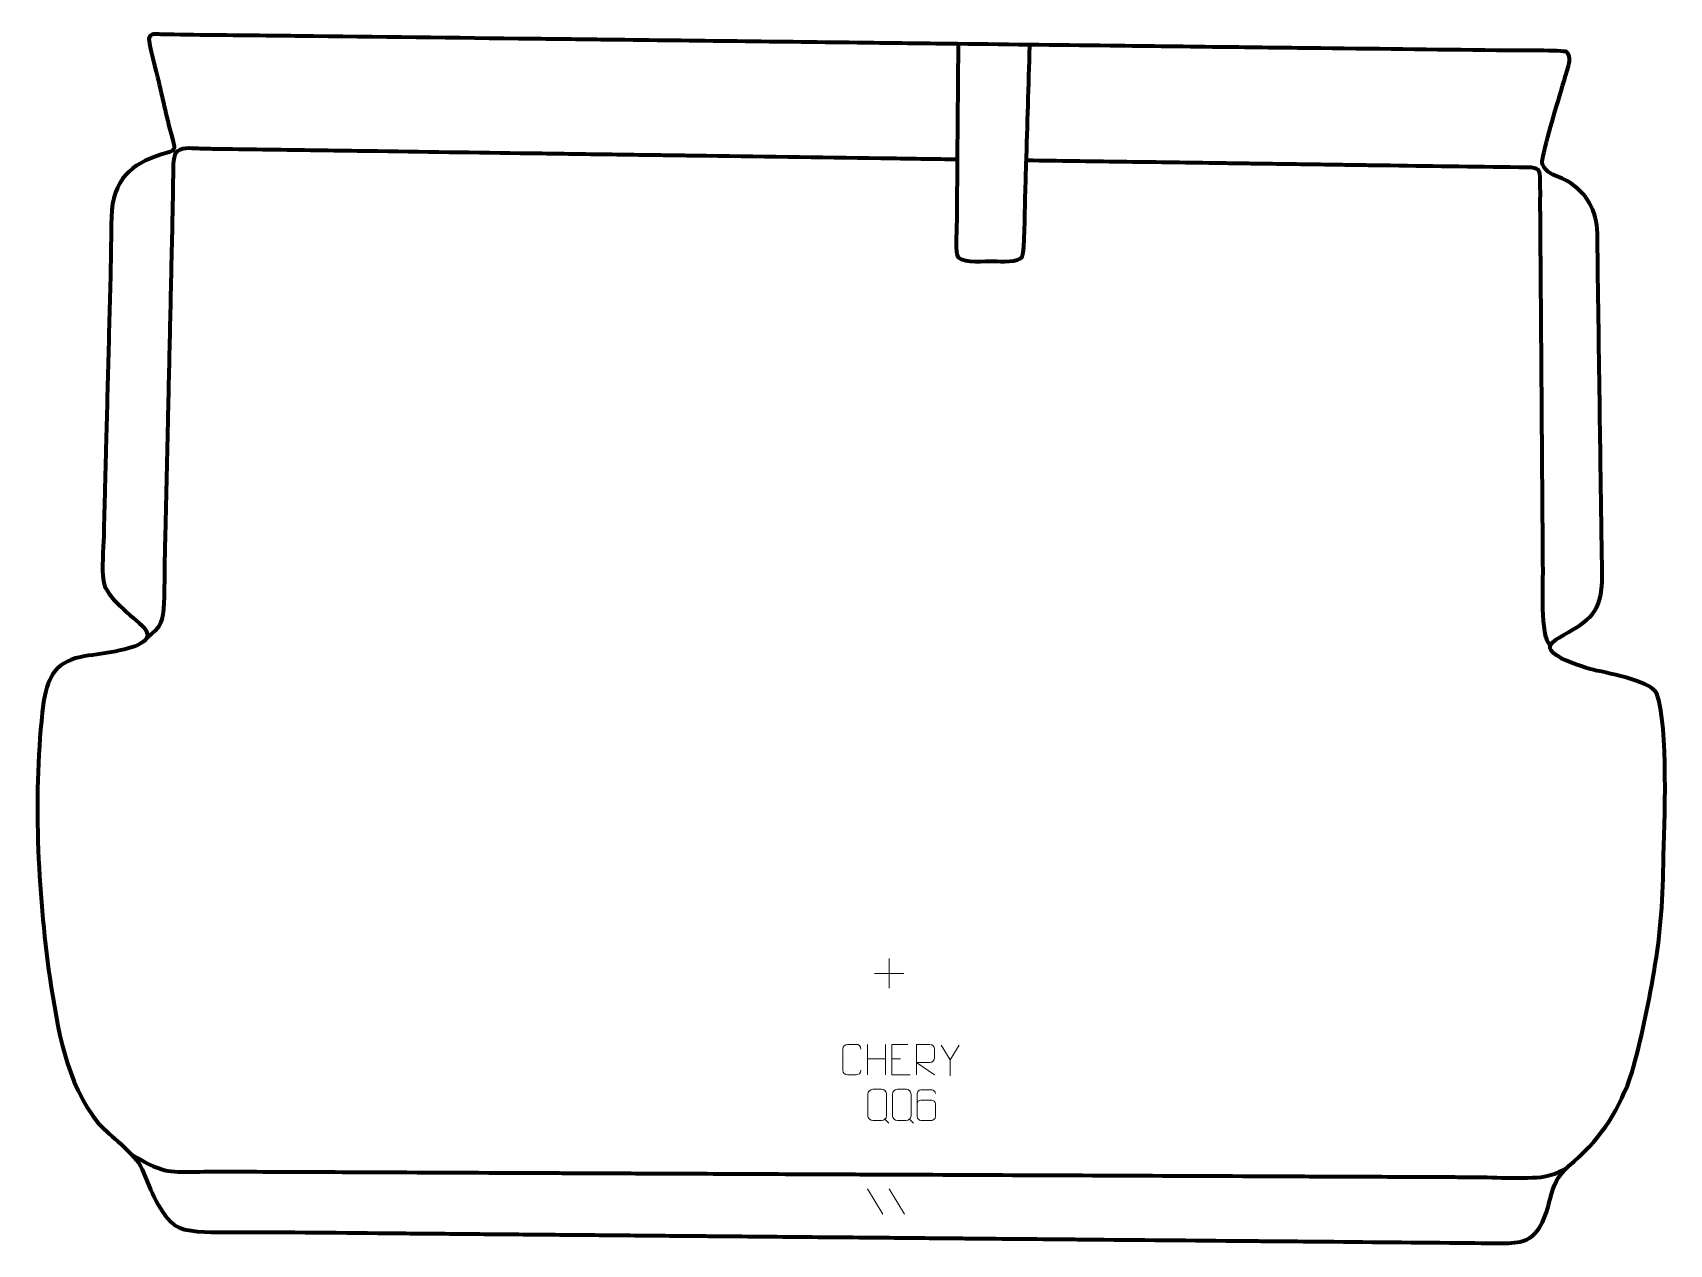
# Model space of a CAD drawing. Header units: millimetres. Extents: x 835 to 2167, y -46 to 941.
import ezdxf

# ---------------------------------------------------------------- set-up
doc = ezdxf.new("R2010")
doc.units = ezdxf.units.MM
doc.header["$MEASUREMENT"] = 0
doc.layers.add('layer 2', color=7, linetype='Continuous')
doc.layers.add('layer 3', color=7, linetype='Continuous')

msp = doc.modelspace()

# ---------------------------------------------------------------- linework, layer by layer
at = {"layer": 'layer 2', "color": 142, "lineweight": 158}
for points, knots in [([(1588.1372, 931.5848), (1587.9781, 912.8287), (1587.8191, 894.0727), (1587.66, 875.3166), (1587.66, 875.3166), (1587.5521, 862.6007), (1587.4443, 849.8847), (1587.3365, 837.1687), (1587.3365, 837.1687), (1587.1864, 819.4628), (1587.1783, 801.6398), (1586.8796, 783.9498), (1586.8796, 783.9498), (1586.7997, 779.2191), (1585.4404, 760.5868), (1588.152, 757.7553), (1588.152, 757.7553), (1593.8209, 752.6511), (1609.7765, 754.905), (1617.4363, 754.6409), (1617.4363, 754.6409), (1621.8683, 754.4881), (1638.3994, 753.5584), (1640.3439, 758.2874), (1640.3439, 758.2874), (1642.4072, 763.3056), (1642.4434, 795.4824), (1642.697, 803.8336), (1642.697, 803.8336), (1642.9967, 813.707), (1643.2955, 823.5804), (1643.5946, 833.4537), (1643.5946, 833.4537), (1644.5688, 865.6126), (1645.5431, 897.7715), (1646.5173, 929.9303), (1646.5173, 929.9303), (1646.5173, 929.9303), (1646.5462, 930.8855), (1646.5462, 930.8855)], [0, 0, 0, 0, 0.090909091, 0.090909091, 0.090909091, 0.090909091, 0.181818182, 0.181818182, 0.181818182, 0.181818182, 0.272727273, 0.272727273, 0.272727273, 0.272727273, 0.363636364, 0.363636364, 0.363636364, 0.363636364, 0.454545455, 0.454545455, 0.454545455, 0.454545455, 0.545454545, 0.545454545, 0.545454545, 0.545454545, 0.636363636, 0.636363636, 0.636363636, 0.636363636, 0.727272727, 0.727272727, 0.727272727, 0.727272727, 0.818181818, 0.818181818, 0.818181818, 0.818181818, 1, 1, 1, 1]), ([(927.6458, 447.6312), (939.7885, 457.5055), (940.7838, 460.8897), (941.5924, 476.6061), (941.5924, 476.6061), (942.1626, 487.6884), (941.9593, 499.4482), (942.2131, 510.6564), (942.2131, 510.6564), (942.3355, 516.0639), (942.458, 521.4713), (942.5804, 526.8787), (942.5804, 526.8787), (943.3006, 558.6871), (944.0208, 590.4954), (944.7411, 622.3037), (944.7411, 622.3037), (944.8851, 628.6653), (945.0292, 635.027), (945.1732, 641.3887), (945.1732, 641.3887), (945.7494, 666.8354), (946.3256, 692.2821), (946.9018, 717.7286), (946.9018, 717.7286), (947.334, 736.8137), (947.7661, 755.8987), (948.1982, 774.9837), (948.1982, 774.9837), (948.5667, 791.2542), (948.884, 807.3908), (949.0925, 823.6647), (949.0925, 823.6647), (949.1467, 827.8851), (948.9973, 839.5207), (951.1695, 842.9445), (951.1695, 842.9445), (954.4489, 848.1134), (963.73, 846.6975), (969.1762, 846.5692), (969.1762, 846.5692), (973.6349, 846.4642), (978.0914, 846.3375), (982.5508, 846.2611), (982.5508, 846.2611), (995.5845, 846.0724), (1008.6186, 845.9088), (1021.6524, 845.7249), (1021.6524, 845.7249), (1021.6524, 845.7249), (1022.6058, 845.7115), (1022.6058, 845.7115), (1022.6058, 845.7115), (1048.0344, 845.3519), (1073.4629, 844.9922), (1098.8915, 844.6326), (1098.8915, 844.6326), (1143.0736, 844.0077), (1187.2557, 843.3829), (1231.4377, 842.758), (1231.4377, 842.758), (1250.5092, 842.4882), (1269.5806, 842.2185), (1288.652, 841.9487), (1288.652, 841.9487), (1307.7233, 841.679), (1326.7947, 841.4092), (1345.8661, 841.1396), (1345.8661, 841.1396), (1352.2233, 841.0496), (1358.5804, 840.9597), (1364.9376, 840.8698), (1364.9376, 840.8698), (1370.9768, 840.7844), (1377.0162, 840.699), (1383.0554, 840.6136), (1383.0554, 840.6136), (1433.5946, 839.8988), (1484.1338, 839.184), (1534.6731, 838.4692), (1534.6731, 838.4692), (1552.1552, 838.2219), (1569.6373, 837.9747), (1587.1194, 837.7275), (1587.1194, 837.7275), (1587.1194, 837.7275), (1588.073, 837.7139), (1588.073, 837.7139)], [0, 0, 0, 0, 0.043478261, 0.043478261, 0.043478261, 0.043478261, 0.086956522, 0.086956522, 0.086956522, 0.086956522, 0.130434783, 0.130434783, 0.130434783, 0.130434783, 0.173913043, 0.173913043, 0.173913043, 0.173913043, 0.217391304, 0.217391304, 0.217391304, 0.217391304, 0.260869565, 0.260869565, 0.260869565, 0.260869565, 0.304347826, 0.304347826, 0.304347826, 0.304347826, 0.347826087, 0.347826087, 0.347826087, 0.347826087, 0.391304348, 0.391304348, 0.391304348, 0.391304348, 0.434782609, 0.434782609, 0.434782609, 0.434782609, 0.47826087, 0.47826087, 0.47826087, 0.47826087, 0.52173913, 0.52173913, 0.52173913, 0.52173913, 0.565217391, 0.565217391, 0.565217391, 0.565217391, 0.608695652, 0.608695652, 0.608695652, 0.608695652, 0.652173913, 0.652173913, 0.652173913, 0.652173913, 0.695652174, 0.695652174, 0.695652174, 0.695652174, 0.739130435, 0.739130435, 0.739130435, 0.739130435, 0.782608696, 0.782608696, 0.782608696, 0.782608696, 0.826086957, 0.826086957, 0.826086957, 0.826086957, 0.869565217, 0.869565217, 0.869565217, 0.869565217, 0.913043478, 0.913043478, 0.913043478, 0.913043478, 1, 1, 1, 1]), ([(1644.4358, 836.9168), (1669.8573, 836.5573), (1695.2789, 836.1978), (1720.7004, 835.8381), (1720.7004, 835.8381), (1733.4112, 835.6584), (1746.122, 835.4786), (1758.8328, 835.2988), (1758.8328, 835.2988), (1771.5434, 835.1191), (1784.2542, 834.9393), (1796.965, 834.7595), (1796.965, 834.7595), (1803.0026, 834.6742), (1809.0403, 834.5888), (1815.0778, 834.5034), (1815.0778, 834.5034), (1821.4333, 834.4134), (1827.7886, 834.3235), (1834.144, 834.2337), (1834.144, 834.2337), (1851.6213, 833.9865), (1869.0986, 833.7393), (1886.576, 833.4921), (1886.576, 833.4921), (1892.9313, 833.4022), (1899.2867, 833.3123), (1905.6421, 833.2224), (1905.6421, 833.2224), (1911.9974, 833.1325), (1918.3529, 833.0427), (1924.7082, 832.9528), (1924.7082, 832.9528), (1929.7926, 832.8809), (1934.8768, 832.8089), (1939.9612, 832.7371), (1939.9612, 832.7371), (1977.1776, 832.2111), (2014.3945, 831.7187), (2051.611, 831.2098), (2051.611, 831.2098), (2060.7983, 831.0842), (2061.5881, 829.8464), (2061.8386, 820.2235), (2061.8386, 820.2235), (2062.0423, 812.396), (2061.8613, 804.0949), (2061.9206, 796.1877), (2061.9206, 796.1877), (2061.9398, 793.6467), (2061.9589, 791.1055), (2061.9779, 788.5645), (2061.9779, 788.5645), (2062.0256, 782.2118), (2062.0734, 775.8591), (2062.1211, 769.5065), (2062.1211, 769.5065), (2062.1688, 763.1538), (2062.2165, 756.8011), (2062.2643, 750.4485), (2062.2643, 750.4485), (2062.3596, 737.7431), (2062.4551, 725.0378), (2062.5505, 712.3325), (2062.5505, 712.3325), (2062.5983, 705.9798), (2062.646, 699.6271), (2062.6936, 693.2744), (2062.6936, 693.2744), (2062.8369, 674.2164), (2062.98, 655.1584), (2063.1231, 636.1004), (2063.1231, 636.1004), (2063.1709, 629.7477), (2063.2186, 623.395), (2063.2663, 617.0424), (2063.2663, 617.0424), (2063.314, 610.6897), (2063.3618, 604.337), (2063.4095, 597.9844), (2063.4095, 597.9844), (2063.648, 566.221), (2063.8866, 534.4576), (2064.1253, 502.6943), (2064.1253, 502.6943), (2064.1285, 491.4934), (2062.1183, 449.2661), (2069.4998, 442.5976), (2069.4998, 442.5976), (2069.4998, 442.5976), (2069.6705, 442.4435), (2069.6705, 442.4435)], [0, 0, 0, 0, 0.041666667, 0.041666667, 0.041666667, 0.041666667, 0.083333333, 0.083333333, 0.083333333, 0.083333333, 0.125, 0.125, 0.125, 0.125, 0.166666667, 0.166666667, 0.166666667, 0.166666667, 0.208333333, 0.208333333, 0.208333333, 0.208333333, 0.25, 0.25, 0.25, 0.25, 0.291666667, 0.291666667, 0.291666667, 0.291666667, 0.333333333, 0.333333333, 0.333333333, 0.333333333, 0.375, 0.375, 0.375, 0.375, 0.416666667, 0.416666667, 0.416666667, 0.416666667, 0.458333333, 0.458333333, 0.458333333, 0.458333333, 0.5, 0.5, 0.5, 0.5, 0.541666667, 0.541666667, 0.541666667, 0.541666667, 0.583333333, 0.583333333, 0.583333333, 0.583333333, 0.625, 0.625, 0.625, 0.625, 0.666666667, 0.666666667, 0.666666667, 0.666666667, 0.708333333, 0.708333333, 0.708333333, 0.708333333, 0.75, 0.75, 0.75, 0.75, 0.791666667, 0.791666667, 0.791666667, 0.791666667, 0.833333333, 0.833333333, 0.833333333, 0.833333333, 0.875, 0.875, 0.875, 0.875, 0.916666667, 0.916666667, 0.916666667, 0.916666667, 1, 1, 1, 1]), ([(915.7019, 26.6865), (930.0675, 18.3402), (939.0506, 12.8005), (955.8603, 12.7608), (955.8603, 12.7608), (965.6038, 12.7378), (975.4193, 13.1569), (985.2501, 13.147), (985.2501, 13.147), (999.2267, 13.1329), (1013.2032, 13.0247), (1027.1795, 12.961), (1027.1795, 12.961), (1058.9653, 12.8194), (1090.7511, 12.6777), (1122.5369, 12.5359), (1122.5369, 12.5359), (1167.037, 12.3375), (1211.5371, 12.1392), (1256.0371, 11.9408), (1256.0371, 11.9408), (1262.3944, 11.9125), (1268.7515, 11.8841), (1275.1087, 11.8558), (1275.1087, 11.8558), (1281.148, 11.8289), (1287.1872, 11.8019), (1293.2266, 11.775), (1293.2266, 11.775), (1312.298, 11.69), (1331.3695, 11.605), (1350.4409, 11.52), (1350.4409, 11.52), (1363.1553, 11.4633), (1375.8696, 11.4066), (1388.5839, 11.3499), (1388.5839, 11.3499), (1420.0518, 11.2097), (1451.5198, 11.0694), (1482.9877, 10.9291), (1482.9877, 10.9291), (1502.0591, 10.8441), (1521.1306, 10.7591), (1540.2021, 10.674), (1540.2021, 10.674), (1546.5593, 10.6457), (1552.9164, 10.6174), (1559.2736, 10.589), (1559.2736, 10.589), (1646.0488, 10.2022), (1732.824, 9.8153), (1819.5992, 9.4286), (1819.5992, 9.4286), (1825.9563, 9.4001), (1832.3134, 9.3718), (1838.6706, 9.3435), (1838.6706, 9.3435), (1857.4242, 9.2599), (1876.1778, 9.1763), (1894.9315, 9.0927), (1894.9315, 9.0927), (1920.3601, 8.9794), (1945.7887, 8.866), (1971.2173, 8.7526), (1971.2173, 8.7526), (1977.5745, 8.7243), (1983.9316, 8.6959), (1990.2888, 8.6676), (1990.2888, 8.6676), (1996.646, 8.6392), (2003.0031, 8.6109), (2009.3603, 8.5826), (2009.3603, 8.5826), (2023.2476, 8.4692), (2056.0914, 6.6674), (2067.8967, 9.4968), (2067.8967, 9.4968), (2073.1619, 10.7588), (2077.9465, 13.1214), (2082.7988, 15.4507)], [0, 0, 0, 0, 0.047619048, 0.047619048, 0.047619048, 0.047619048, 0.095238095, 0.095238095, 0.095238095, 0.095238095, 0.142857143, 0.142857143, 0.142857143, 0.142857143, 0.19047619, 0.19047619, 0.19047619, 0.19047619, 0.238095238, 0.238095238, 0.238095238, 0.238095238, 0.285714286, 0.285714286, 0.285714286, 0.285714286, 0.333333333, 0.333333333, 0.333333333, 0.333333333, 0.380952381, 0.380952381, 0.380952381, 0.380952381, 0.428571429, 0.428571429, 0.428571429, 0.428571429, 0.476190476, 0.476190476, 0.476190476, 0.476190476, 0.523809524, 0.523809524, 0.523809524, 0.523809524, 0.571428571, 0.571428571, 0.571428571, 0.571428571, 0.619047619, 0.619047619, 0.619047619, 0.619047619, 0.666666667, 0.666666667, 0.666666667, 0.666666667, 0.714285714, 0.714285714, 0.714285714, 0.714285714, 0.761904762, 0.761904762, 0.761904762, 0.761904762, 0.80952381, 0.80952381, 0.80952381, 0.80952381, 0.857142857, 0.857142857, 0.857142857, 0.857142857, 0.904761905, 0.904761905, 0.904761905, 0.904761905, 1, 1, 1, 1])]:
    msp.add_open_spline(points, degree=3, knots=knots, dxfattribs=at)
at = {"layer": 'layer 3', "color": 242, "lineweight": 158}
msp.add_open_spline([(938.8259, 939.3955), (967.3339, 938.741), (996.1418, 938.6649), (1024.6848, 938.3274), (1024.6848, 938.3274), (1033.5829, 938.2222), (1042.481, 938.1167), (1051.3791, 938.0102), (1051.3791, 938.0102), (1114.9199, 937.2496), (1178.4608, 936.489), (1242.0016, 935.7283), (1242.0016, 935.7283), (1260.4285, 935.5077), (1278.8553, 935.2872), (1297.2821, 935.0666), (1297.2821, 935.0666), (1366.8594, 934.2337), (1436.4366, 933.4007), (1506.0138, 932.5679), (1506.0138, 932.5679), (1518.0866, 932.4233), (1530.1594, 932.2788), (1542.2322, 932.1343), (1542.2322, 932.1343), (1554.6227, 931.9859), (1567.0131, 931.8377), (1579.4035, 931.6894), (1579.4035, 931.6894), (1623.5645, 931.1607), (1667.7254, 930.6321), (1711.8862, 930.1034), (1711.8862, 930.1034), (1743.6567, 929.7231), (1775.4271, 929.3428), (1807.1976, 928.9625), (1807.1976, 928.9625), (1832.6139, 928.6582), (1858.0303, 928.354), (1883.4466, 928.0497), (1883.4466, 928.0497), (1934.2793, 927.4412), (1985.112, 926.8327), (2035.9447, 926.2242), (2035.9447, 926.2242), (2041.9922, 926.1792), (2081.3086, 926.559), (2083.4031, 925.1105), (2083.4031, 925.1105), (2088.139, 921.1369), (2085.3846, 914.9267), (2083.9556, 909.8353), (2083.9556, 909.8353), (2077.7185, 887.9498), (2070.235, 865.4459), (2065.1967, 843.3436), (2065.1967, 843.3436), (2064.903, 842.0547), (2063.4868, 835.5261), (2063.685, 834.4329), (2063.685, 834.4329), (2064.0883, 832.208), (2066.8352, 828.7221), (2068.6972, 827.2974), (2068.6972, 827.2974), (2072.4993, 824.3883), (2079.1477, 822.8772), (2083.9076, 820.0193), (2083.9076, 820.0193), (2100.5402, 810.0329), (2107.9674, 796.2395), (2108.6631, 777.0573), (2108.6631, 777.0573), (2108.8958, 765.0003), (2108.9914, 752.9207), (2109.1575, 740.8603), (2109.1575, 740.8603), (2109.7724, 696.6978), (2110.3873, 652.5355), (2111.0021, 608.373), (2111.0021, 608.373), (2111.3427, 583.9089), (2111.6833, 559.4449), (2112.024, 534.9808), (2112.024, 534.9808), (2112.2193, 521.0057), (2112.4931, 507.0069), (2112.6109, 493.034), (2112.6109, 493.034), (2110.471, 463.7199), (2099.3747, 461.6243), (2077.2261, 447.8161), (2077.2261, 447.8161), (2072.4313, 444.8269), (2066.6382, 440.6495), (2072.6612, 435.7402), (2072.6612, 435.7402), (2080.2418, 429.5614), (2093.583, 424.8796), (2103.0243, 422.3036), (2103.0243, 422.3036), (2115.2581, 419.3475), (2150.1805, 413.2753), (2156.8072, 403.0853), (2156.8072, 403.0853), (2167.1918, 374.0273), (2162.9646, 297.7944), (2162.4402, 263.8216), (2162.4402, 263.8216), (2161.9135, 230.9984), (2159.6773, 202.31), (2153.773, 169.9558), (2153.773, 169.9558), (2148.9726, 143.6913), (2143.2635, 114.1131), (2135.1468, 88.7735), (2135.1468, 88.7735), (2124.1633, 58.7997), (2109.6193, 37.999), (2085.2509, 17.4036), (2085.2509, 17.4036), (2076.3111, 9.848), (2072.8605, 1.8134), (2070.1085, -9.1571), (2070.1085, -9.1571), (2066.6778, -22.7632), (2061.6508, -41.0237), (2045.6761, -44.0904), (2045.6761, -44.0904), (2034.9054, -46.1581), (2015.7997, -45.1176), (2004.0987, -45.0125), (2004.0987, -45.0125), (1962.1427, -44.6359), (1920.1868, -44.2565), (1878.2308, -43.8783), (1878.2308, -43.8783), (1866.1528, -43.7695), (1854.0748, -43.6606), (1841.9968, -43.5518), (1841.9968, -43.5518), (1835.64, -43.4944), (1829.2833, -43.4372), (1822.9264, -43.3799), (1822.9264, -43.3799), (1778.7464, -42.9818), (1734.5665, -42.5836), (1690.3866, -42.1854), (1690.3866, -42.1854), (1684.0297, -42.1281), (1677.6729, -42.0708), (1671.3161, -42.0136), (1671.3161, -42.0136), (1658.6025, -41.899), (1645.8888, -41.7844), (1633.1751, -41.6698), (1633.1751, -41.6698), (1620.7794, -41.5581), (1608.3836, -41.4464), (1595.9877, -41.3347), (1595.9877, -41.3347), (1590.2665, -41.2831), (1584.5455, -41.2316), (1578.8243, -41.18), (1578.8243, -41.18), (1559.7538, -41.0082), (1540.6834, -40.8363), (1521.6129, -40.6643), (1521.6129, -40.6643), (1508.8992, -40.5498), (1496.1855, -40.4352), (1483.4719, -40.3206), (1483.4719, -40.3206), (1458.0446, -40.0915), (1432.6173, -39.8623), (1407.19, -39.6332), (1407.19, -39.6332), (1401.151, -39.5787), (1395.1121, -39.5243), (1389.073, -39.4699), (1389.073, -39.4699), (1383.0341, -39.4155), (1376.995, -39.361), (1370.9561, -39.3066), (1370.9561, -39.3066), (1351.8856, -39.1347), (1332.8152, -38.9629), (1313.7446, -38.791), (1313.7446, -38.791), (1294.6742, -38.6192), (1275.6037, -38.4473), (1256.5332, -38.2754), (1256.5332, -38.2754), (1250.1765, -38.2181), (1243.8196, -38.1608), (1237.4628, -38.1036), (1237.4628, -38.1036), (1218.7102, -37.9346), (1199.9575, -37.7656), (1181.2048, -37.5966), (1181.2048, -37.5966), (1162.1344, -37.4247), (1143.0639, -37.2528), (1123.9935, -37.0809), (1123.9935, -37.0809), (1078.9309, -36.6718), (1034.065, -36.0539), (988.9849, -36.2303), (988.9849, -36.2303), (978.705, -36.2705), (958.4163, -36.6177), (950.0549, -30.5193), (950.0549, -30.5193), (934.914, -17.5289), (930.3092, 0.8465), (922.1109, 17.9992), (922.1109, 17.9992), (914.4874, 30.6761), (898.6206, 40.7218), (888.258, 52.1608), (888.258, 52.1608), (861.1494, 85.8348), (855.014, 129.5119), (848.4259, 170.8876), (848.4259, 170.8876), (838.4614, 241.2341), (834.5825, 322.8556), (843.0918, 393.4142), (843.0918, 393.4142), (846.2857, 414.281), (851.7645, 427.2814), (873.3986, 432.1795), (873.3986, 432.1795), (882.1876, 433.8555), (891.2372, 434.7037), (900.2183, 436.4553), (900.2183, 436.4553), (908.0017, 437.947), (936.7552, 442.9064), (925.3123, 455.9611), (925.3123, 455.9611), (915.5179, 465.7333), (894.136, 480.2083), (892.0863, 494.2074), (892.0863, 494.2074), (890.5753, 504.5271), (892.0713, 519.8513), (892.3515, 530.7512), (892.3515, 530.7512), (892.6783, 543.4655), (893.0095, 556.1798), (893.3389, 568.894), (893.3389, 568.894), (893.5695, 577.7938), (893.8, 586.6935), (894.0306, 595.5933), (894.0306, 595.5933), (894.0306, 595.5933), (894.1047, 598.4539), (894.1047, 598.4539), (894.1047, 598.4539), (894.7553, 623.5638), (895.4058, 648.6737), (896.0563, 673.7837), (896.0563, 673.7837), (896.7151, 699.2114), (897.3739, 724.6393), (898.0327, 750.067), (898.0327, 750.067), (898.4095, 765.3192), (898.18, 781.0156), (898.9387, 796.1814), (898.9387, 796.1814), (901.718, 824.7311), (917.9942, 835.6613), (943.8964, 842.9057), (943.8964, 842.9057), (951.6144, 845.0643), (950.3506, 846.9543), (948.3067, 854.3289), (948.3067, 854.3289), (944.0171, 869.8055), (940.6286, 885.8713), (936.9477, 901.5487), (936.9477, 901.5487), (935.664, 907.0157), (928.7977, 933.1809), (929.1119, 935.7887), (929.1119, 935.7887), (929.7085, 940.7403), (935.1447, 939.5555), (938.8259, 939.3955)], degree=3, knots=[0, 0, 0, 0, 0.013513514, 0.013513514, 0.013513514, 0.013513514, 0.027027027, 0.027027027, 0.027027027, 0.027027027, 0.040540541, 0.040540541, 0.040540541, 0.040540541, 0.054054054, 0.054054054, 0.054054054, 0.054054054, 0.067567568, 0.067567568, 0.067567568, 0.067567568, 0.081081081, 0.081081081, 0.081081081, 0.081081081, 0.094594595, 0.094594595, 0.094594595, 0.094594595, 0.108108108, 0.108108108, 0.108108108, 0.108108108, 0.121621622, 0.121621622, 0.121621622, 0.121621622, 0.135135135, 0.135135135, 0.135135135, 0.135135135, 0.148648649, 0.148648649, 0.148648649, 0.148648649, 0.162162162, 0.162162162, 0.162162162, 0.162162162, 0.175675676, 0.175675676, 0.175675676, 0.175675676, 0.189189189, 0.189189189, 0.189189189, 0.189189189, 0.202702703, 0.202702703, 0.202702703, 0.202702703, 0.216216216, 0.216216216, 0.216216216, 0.216216216, 0.22972973, 0.22972973, 0.22972973, 0.22972973, 0.243243243, 0.243243243, 0.243243243, 0.243243243, 0.256756757, 0.256756757, 0.256756757, 0.256756757, 0.27027027, 0.27027027, 0.27027027, 0.27027027, 0.283783784, 0.283783784, 0.283783784, 0.283783784, 0.297297297, 0.297297297, 0.297297297, 0.297297297, 0.310810811, 0.310810811, 0.310810811, 0.310810811, 0.324324324, 0.324324324, 0.324324324, 0.324324324, 0.337837838, 0.337837838, 0.337837838, 0.337837838, 0.351351351, 0.351351351, 0.351351351, 0.351351351, 0.364864865, 0.364864865, 0.364864865, 0.364864865, 0.378378378, 0.378378378, 0.378378378, 0.378378378, 0.391891892, 0.391891892, 0.391891892, 0.391891892, 0.405405405, 0.405405405, 0.405405405, 0.405405405, 0.418918919, 0.418918919, 0.418918919, 0.418918919, 0.432432432, 0.432432432, 0.432432432, 0.432432432, 0.445945946, 0.445945946, 0.445945946, 0.445945946, 0.459459459, 0.459459459, 0.459459459, 0.459459459, 0.472972973, 0.472972973, 0.472972973, 0.472972973, 0.486486486, 0.486486486, 0.486486486, 0.486486486, 0.5, 0.5, 0.5, 0.5, 0.513513514, 0.513513514, 0.513513514, 0.513513514, 0.527027027, 0.527027027, 0.527027027, 0.527027027, 0.540540541, 0.540540541, 0.540540541, 0.540540541, 0.554054054, 0.554054054, 0.554054054, 0.554054054, 0.567567568, 0.567567568, 0.567567568, 0.567567568, 0.581081081, 0.581081081, 0.581081081, 0.581081081, 0.594594595, 0.594594595, 0.594594595, 0.594594595, 0.608108108, 0.608108108, 0.608108108, 0.608108108, 0.621621622, 0.621621622, 0.621621622, 0.621621622, 0.635135135, 0.635135135, 0.635135135, 0.635135135, 0.648648649, 0.648648649, 0.648648649, 0.648648649, 0.662162162, 0.662162162, 0.662162162, 0.662162162, 0.675675676, 0.675675676, 0.675675676, 0.675675676, 0.689189189, 0.689189189, 0.689189189, 0.689189189, 0.702702703, 0.702702703, 0.702702703, 0.702702703, 0.716216216, 0.716216216, 0.716216216, 0.716216216, 0.72972973, 0.72972973, 0.72972973, 0.72972973, 0.743243243, 0.743243243, 0.743243243, 0.743243243, 0.756756757, 0.756756757, 0.756756757, 0.756756757, 0.77027027, 0.77027027, 0.77027027, 0.77027027, 0.783783784, 0.783783784, 0.783783784, 0.783783784, 0.797297297, 0.797297297, 0.797297297, 0.797297297, 0.810810811, 0.810810811, 0.810810811, 0.810810811, 0.824324324, 0.824324324, 0.824324324, 0.824324324, 0.837837838, 0.837837838, 0.837837838, 0.837837838, 0.851351351, 0.851351351, 0.851351351, 0.851351351, 0.864864865, 0.864864865, 0.864864865, 0.864864865, 0.878378378, 0.878378378, 0.878378378, 0.878378378, 0.891891892, 0.891891892, 0.891891892, 0.891891892, 0.905405405, 0.905405405, 0.905405405, 0.905405405, 0.918918919, 0.918918919, 0.918918919, 0.918918919, 0.932432432, 0.932432432, 0.932432432, 0.932432432, 0.945945946, 0.945945946, 0.945945946, 0.945945946, 0.959459459, 0.959459459, 0.959459459, 0.959459459, 0.972972973, 0.972972973, 0.972972973, 0.972972973, 1, 1, 1, 1], dxfattribs=at)
at = {"layer": 'layer 3', "color": 250, "lineweight": 9}
for points in [[(1519.9944, 174.5148), (1519.9944, 174.5148), (1543.9723, 174.5148), (1543.9723, 174.5148)], [(1531.9833, 186.5038), (1531.9833, 186.5038), (1531.9833, 162.5259), (1531.9833, 162.5259)], [(1514.2689, 116.6977), (1514.2689, 116.6977), (1514.2689, 91.9202), (1514.2689, 91.9202)], [(1528.9122, 116.6977), (1528.9122, 116.6977), (1528.9122, 91.7442), (1528.9122, 91.7442)], [(1581.5907, 104.2209), (1581.5907, 104.2209), (1574.2698, 116.1196), (1574.2698, 116.1196)], [(1514.2689, 104.8154), (1514.2689, 104.8154), (1528.9122, 104.8158), (1528.9122, 104.8158)], [(1534.1577, 104.818), (1534.1577, 104.818), (1541.3258, 104.818), (1541.3258, 104.818)], [(1528.5671, 55.7636), (1528.5671, 55.7636), (1531.7773, 52.5567), (1531.7773, 52.5567)], [(1548.5671, 55.7636), (1548.5671, 55.7636), (1551.7773, 52.5567), (1551.7773, 52.5567)], [(1514.3273, -0.991), (1514.3273, -0.991), (1526.6916, -21.5353), (1526.6916, -21.5353)], [(1532.0572, -0.991), (1532.0572, -0.991), (1544.4215, -21.5353), (1544.4215, -21.5353)]]:
    msp.add_open_spline(points, degree=3, dxfattribs=at)
for points, knots in [([(1509.0136, 95.5619), (1508.8738, 93.2385), (1507.1966, 91.7589), (1505.0489, 91.7481), (1505.0489, 91.7481), (1502.717, 91.7485), (1500.3851, 91.7485), (1498.0536, 91.7481), (1498.0536, 91.7481), (1496.1286, 91.6427), (1494.1565, 93.5272), (1494.1677, 95.5445), (1494.1677, 95.5445), (1494.1681, 101.3146), (1494.1681, 107.0843), (1494.1677, 112.8536), (1494.1677, 112.8536), (1494.1719, 114.9917), (1495.9186, 116.7109), (1498.071, 116.6974), (1498.071, 116.6974), (1500.3967, 116.6974), (1502.7228, 116.6974), (1505.0489, 116.6974), (1505.0489, 116.6974), (1506.9955, 116.7329), (1508.9869, 115.2414), (1509.0136, 112.8038)], [0, 0, 0, 0, 0.125, 0.125, 0.125, 0.125, 0.25, 0.25, 0.25, 0.25, 0.375, 0.375, 0.375, 0.375, 0.5, 0.5, 0.5, 0.5, 0.625, 0.625, 0.625, 0.625, 0.75, 0.75, 0.75, 0.75, 1, 1, 1, 1]), ([(1547.0316, 116.6977), (1547.0316, 116.6977), (1534.1577, 116.6977), (1534.1577, 116.6977), (1534.1577, 116.6977), (1534.1577, 116.6977), (1534.1577, 91.7441), (1534.1577, 91.7441), (1534.1577, 91.7441), (1534.1577, 91.7441), (1549.0235, 91.7441), (1549.0235, 91.7441)], [0, 0, 0, 0, 0.25, 0.25, 0.25, 0.25, 0.5, 0.5, 0.5, 0.5, 1, 1, 1, 1]), ([(1554.2586, 91.7442), (1554.2586, 91.7442), (1554.2586, 116.6977), (1554.2586, 116.6977), (1554.2586, 116.6977), (1557.8534, 116.6977), (1561.4489, 116.6977), (1565.0441, 116.6977), (1565.0441, 116.6977), (1567.3694, 116.66), (1568.9267, 115.17), (1568.9226, 112.8036), (1568.9226, 112.8036), (1568.9222, 110.7681), (1568.9222, 107.7087), (1568.9226, 105.6727), (1568.9226, 105.6727), (1568.9161, 103.7972), (1567.1038, 101.8554), (1565.0943, 101.8363), (1565.0943, 101.8363), (1565.0943, 101.8363), (1554.2586, 101.8363), (1554.2586, 101.8363), (1554.2586, 101.8363), (1554.2586, 101.8363), (1568.9133, 91.7442), (1568.9133, 91.7442)], [0, 0, 0, 0, 0.125, 0.125, 0.125, 0.125, 0.25, 0.25, 0.25, 0.25, 0.375, 0.375, 0.375, 0.375, 0.5, 0.5, 0.5, 0.5, 0.625, 0.625, 0.625, 0.625, 0.75, 0.75, 0.75, 0.75, 1, 1, 1, 1]), ([(1588.9131, 116.1196), (1588.9131, 116.1196), (1581.5907, 104.2209), (1581.5907, 104.2209), (1581.5907, 104.2209), (1581.5907, 104.2209), (1581.5914, 91.166), (1581.5914, 91.166)], [0, 0, 0, 0, 0.333333333, 0.333333333, 0.333333333, 0.333333333, 1, 1, 1, 1]), ([(1518.637, 80.065), (1521.0048, 80.065), (1523.3728, 80.065), (1525.7408, 80.065), (1525.7408, 80.065), (1527.7226, 80.1012), (1529.7499, 78.5827), (1529.777, 76.1011), (1529.777, 76.1011), (1529.7767, 70.2505), (1529.7767, 64.3996), (1529.777, 58.5482), (1529.777, 58.5482), (1529.6348, 56.1829), (1527.9273, 54.6766), (1525.7408, 54.6656), (1525.7408, 54.6656), (1523.3668, 54.6661), (1520.993, 54.6661), (1518.6195, 54.6656), (1518.6195, 54.6656), (1516.6596, 54.5584), (1514.6518, 56.4769), (1514.6633, 58.5306), (1514.6633, 58.5306), (1514.6636, 64.4046), (1514.6636, 70.2784), (1514.6633, 76.1518), (1514.6633, 76.1518), (1514.6676, 78.3284), (1516.4458, 80.0787), (1518.637, 80.065)], [0, 0, 0, 0, 0.111111111, 0.111111111, 0.111111111, 0.111111111, 0.222222222, 0.222222222, 0.222222222, 0.222222222, 0.333333333, 0.333333333, 0.333333333, 0.333333333, 0.444444444, 0.444444444, 0.444444444, 0.444444444, 0.555555556, 0.555555556, 0.555555556, 0.555555556, 0.666666667, 0.666666667, 0.666666667, 0.666666667, 0.777777778, 0.777777778, 0.777777778, 0.777777778, 1, 1, 1, 1]), ([(1538.637, 80.065), (1541.0048, 80.065), (1543.3728, 80.065), (1545.7408, 80.065), (1545.7408, 80.065), (1547.7226, 80.1012), (1549.7499, 78.5827), (1549.777, 76.1011), (1549.777, 76.1011), (1549.7767, 70.2505), (1549.7767, 64.3996), (1549.777, 58.5482), (1549.777, 58.5482), (1549.6348, 56.1829), (1547.9273, 54.6766), (1545.7408, 54.6656), (1545.7408, 54.6656), (1543.3668, 54.6661), (1540.993, 54.6661), (1538.6195, 54.6656), (1538.6195, 54.6656), (1536.6596, 54.5584), (1534.6518, 56.4769), (1534.6633, 58.5306), (1534.6633, 58.5306), (1534.6636, 64.4046), (1534.6636, 70.2784), (1534.6633, 76.1518), (1534.6633, 76.1518), (1534.6676, 78.3284), (1536.4458, 80.0787), (1538.637, 80.065)], [0, 0, 0, 0, 0.111111111, 0.111111111, 0.111111111, 0.111111111, 0.222222222, 0.222222222, 0.222222222, 0.222222222, 0.333333333, 0.333333333, 0.333333333, 0.333333333, 0.444444444, 0.444444444, 0.444444444, 0.444444444, 0.555555556, 0.555555556, 0.555555556, 0.555555556, 0.666666667, 0.666666667, 0.666666667, 0.666666667, 0.777777778, 0.777777778, 0.777777778, 0.777777778, 1, 1, 1, 1]), ([(1569.5855, 76.6992), (1569.5614, 78.0387), (1568.2052, 79.6919), (1566.6333, 79.6576), (1566.6333, 79.6576), (1563.6485, 79.6573), (1560.6633, 79.6573), (1557.6779, 79.6576), (1557.6779, 79.6576), (1556.4588, 79.6725), (1554.7306, 78.2349), (1554.7256, 76.6992), (1554.7256, 76.6992), (1554.7259, 70.3387), (1554.7259, 63.9779), (1554.7256, 57.6172), (1554.7256, 57.6172), (1554.7303, 56.4543), (1556.4588, 54.6832), (1557.6779, 54.6588), (1557.6779, 54.6588), (1560.6633, 54.6591), (1563.6485, 54.6591), (1566.6333, 54.6588), (1566.6333, 54.6588), (1567.9114, 54.7026), (1569.5811, 56.3171), (1569.5855, 57.6172), (1569.5855, 57.6172), (1569.5855, 61.2005), (1569.5855, 64.7836), (1569.5855, 68.3663), (1569.5855, 68.3663), (1569.547, 69.8445), (1567.9643, 71.2774), (1566.6333, 71.2754), (1566.6333, 71.2754), (1563.6485, 71.2757), (1560.6633, 71.2757), (1557.6779, 71.2754), (1557.6779, 71.2754), (1556.3484, 71.2804), (1554.7054, 69.7731), (1554.7471, 68.3446)], [0, 0, 0, 0, 0.083333333, 0.083333333, 0.083333333, 0.083333333, 0.166666667, 0.166666667, 0.166666667, 0.166666667, 0.25, 0.25, 0.25, 0.25, 0.333333333, 0.333333333, 0.333333333, 0.333333333, 0.416666667, 0.416666667, 0.416666667, 0.416666667, 0.5, 0.5, 0.5, 0.5, 0.583333333, 0.583333333, 0.583333333, 0.583333333, 0.666666667, 0.666666667, 0.666666667, 0.666666667, 0.75, 0.75, 0.75, 0.75, 0.833333333, 0.833333333, 0.833333333, 0.833333333, 1, 1, 1, 1])]:
    msp.add_open_spline(points, degree=3, knots=knots, dxfattribs=at)

doc.saveas('drawing.dxf')
